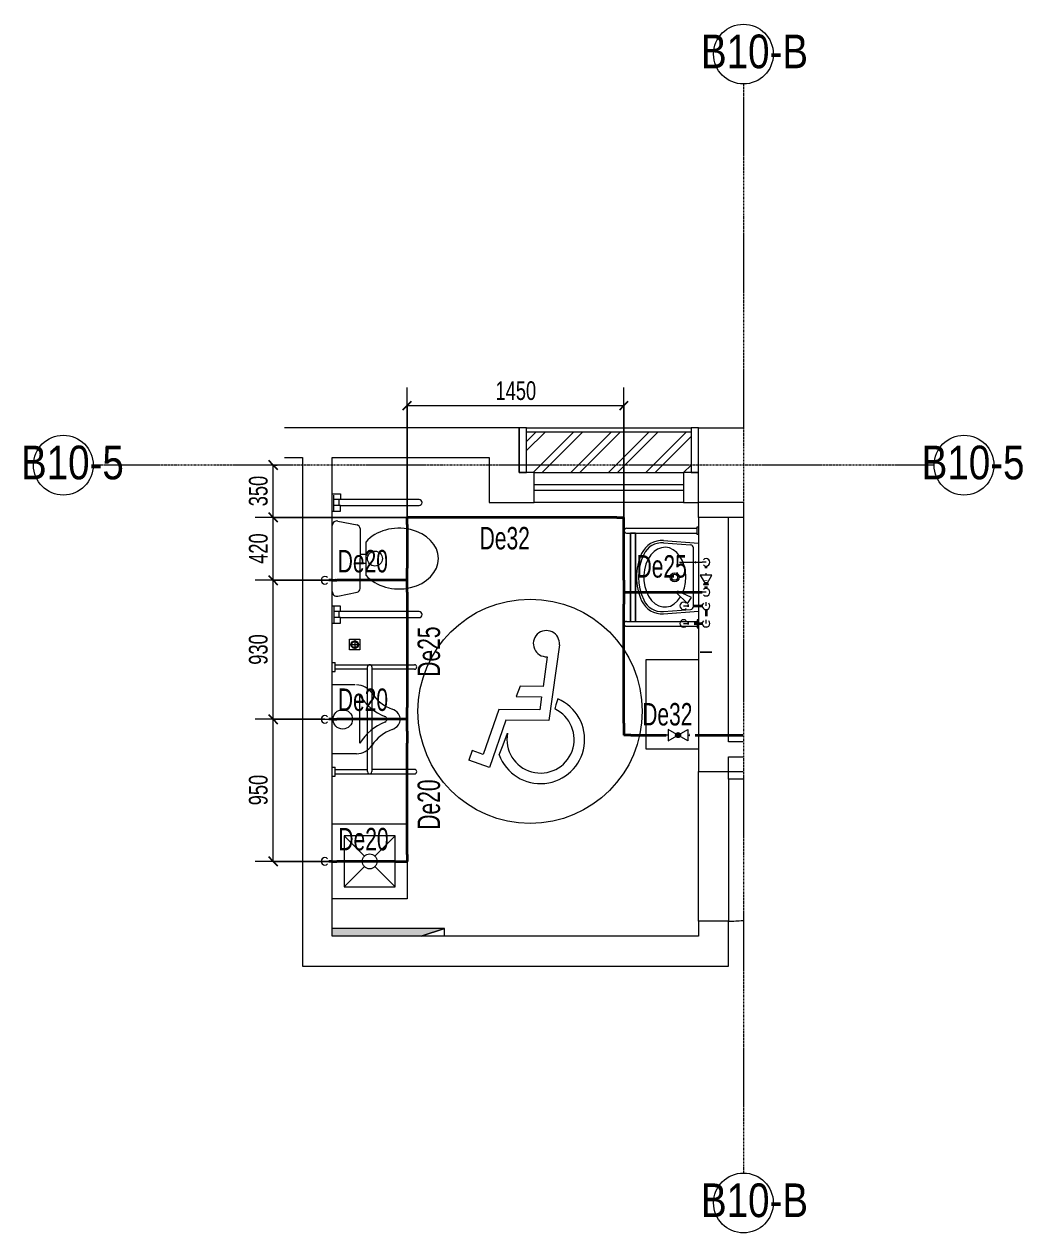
# Model space of a CAD drawing. Header units: millimetres. Extents: x 160489 to 365751, y -78341 to 15608.
# Drawn here: x 160489 to 167169, y -5135 to 2949 of the extents above; entities that cross this region are included whole.
import ezdxf

# ---------------------------------------------------------------- set-up
doc = ezdxf.new("R2010")
doc.units = ezdxf.units.MM
doc.linetypes.add('轴网线', pattern=[22.24, 12.7, -3.18, 3.18, -3.18])
for name, color, linetype, lineweight in [('A-____-____-DIMS', 7, 'Continuous', 5), ('A-____-____-DIMS-50', 7, 'Continuous', 5), ('A-DETL-GENF-OTLN', 7, 'Continuous', 5), ('A-GENM-____-OTLN', 7, 'Continuous', 5), ('A-GLAZ-CWMG-MCUT', 7, 'Continuous', 13), ('A-GLAZ-CWMG-OTLN', 7, 'Continuous', 5), ('A-WALL-____-MCUT', 7, 'Continuous', 13), ('A-WALL-____-OTLN', 7, 'Continuous', 13), ('P-PIPE-____-IDEN', 7, 'Continuous', 5), ('P-PIPE-____-OTLN', 7, 'Continuous', 35), ('P-SANR-FIXT-OTLN', 7, 'Continuous', 5), ('Q-SPCQ-____-OTLN', 7, 'Continuous', 5), ('S-COLS-____-OTLN', 7, 'Continuous', 5), ('S-GRID-____-IDEN', 7, 'Continuous', 5), ('S-GRID-____-OTLN', 7, 'Continuous', 5)]:
    doc.layers.add(name, color=color, linetype=linetype, lineweight=lineweight)
doc.layers.add('A-DOOR-____-MCUT', color=7, linetype='Continuous', lineweight=13, true_color=0x00007f)
doc.layers.add('A-GLAZ-____-OTLN', color=7, linetype='Continuous', lineweight=13, true_color=0x00007f)
doc.styles.add('Arial', font='arial.ttf', dxfattribs={"width": 0.7, "height": 125})
doc.styles.add('TJ_FangSong', font='', dxfattribs={"width": 0.7, "height": 150})
doc.styles.add('TJ_FangSong_Narrow', font='', dxfattribs={"height": 225})
doc.styles.get('TJ_FangSong').set_extended_font_data('TJ_FangSong')
doc.styles.get('TJ_FangSong_Narrow').set_extended_font_data('TJ_FangSong_Narrow')
doc.dimstyles.new('对角线-1_2_250_近', dxfattribs={"dimscale": 304.8, "dimtxt": 127.532425, "dimasz": 0.19685, "dimexe": 0.393701, "dimexo": 0.164042, "dimgap": 0, "dimtad": 1, "dimdec": 0, "dimzin": 0, "dimdsep": 46, "dimtxsty": 'Arial', "dimblk1": 'OBLIQUE', "dimblk2": 'OBLIQUE', "dimsah": 1, "dimcen": 0.09, "dimazin": 0, "dimtfac": 1, "dimtdec": 4, "dimtix": 1, "dimtmove": 0, "dimatfit": 3, "dimfxl": 1, "dimtvp": 1, "dimtolj": 1, "dimtzin": 0, "dimarcsym": 2})

# ---------------------------------------------------------------- blocks, each defined once
blk = doc.blocks.new('TJ单扇平开门 - M1023-2001523-卫生间WC1 给水平面图')
at = {"layer": 'A-DOOR-____-MCUT', "color": 175, "lineweight": 5, "true_color": 0x5151a7}
for p, q in [((450, -100), (500, -100)), ((450, -196.5), (450, -100)), ((500, -100), (500, -196.5))]:
    blk.add_line(p, q, dxfattribs=at)
at = {"layer": 'A-DOOR-____-MCUT', "color": 173, "lineweight": 5, "true_color": 0x5151be}
blk.add_arc((500, -100), 1000, 180, 185.54048, dxfattribs=at)
blk = doc.blocks.new('挂墙式小便器安全抓杆 - 标准-1341416-卫生间WC1 给水平面图')
at = {"layer": 'Q-SPCQ-____-OTLN', "color": 251, "true_color": 0x515151}
for p, q in [((-380, 0), (-380, -20)), ((-320, 0), (-320, -20)), ((320, 0), (320, -20)), ((380, 0), (380, -20)), ((-380, -20), (-320, -20)), ((-365, -20), (-365, -550)), ((-335, -20), (-335, -235)), ((320, -20), (380, -20)), ((335, -235), (335, -20)), ((365, -20), (365, -550)), ((-350, -235), (350, -235)), ((350, -265), (-350, -265)), ((-335, -550), (-335, -265)), ((335, -550), (335, -265))]:
    blk.add_line(p, q, dxfattribs=at)
for centre, start, end in [((-350, -250), 90, 270), ((350, -250), 270, 90), ((-350, -550), 180, 0), ((350, -550), 180, 0)]:
    blk.add_arc(centre, 15, start, end, dxfattribs=at)
blk = doc.blocks.new('无障碍座便器配抓杆 1 - 标准-1342777-卫生间WC1 给水平面图')
at = {"layer": 'Q-SPCQ-____-OTLN', "color": 251, "true_color": 0x515151}
for p, q in [((-432.5, 0), (-432.5, -54)), ((317.5, 0), (317.5, -54)), ((432.5, 0), (432.5, -54)), ((-317.5, -10), (-432.5, -10)), ((-432.5, -54), (-395, -54)), ((-395, -54), (-395, -10)), ((-355, -44), (-395, -44)), ((-395, -54), (-395, -580)), ((-355, -54), (-355, -10)), ((-355, -580), (-355, -54)), ((-355, -54), (-317.5, -54)), ((-317.5, -54), (-317.5, 0)), ((317.5, -10), (425, -10)), ((317.5, -54), (355, -54)), ((355, -54), (355, -10)), ((395, -44), (355, -44)), ((355, -54), (355, -580)), ((395, -54), (395, -10)), ((395, -580), (395, -54)), ((432.5, -54), (395, -54))]:
    blk.add_line(p, q, dxfattribs=at)
for centre in [(-375, -580), (375, -580)]:
    blk.add_arc(centre, 20, 180, 360, dxfattribs=at)
blk = doc.blocks.new('地漏 2D - 地漏 2D-1345155-卫生间WC1 给水平面图')
at = {"layer": 'Q-SPCQ-____-OTLN', "color": 251, "true_color": 0x515151}
for p, q in [((-35, -35), (-35, 35)), ((-35, 35), (35, 35)), ((-35, 0), (35, 0)), ((0, 35), (0, -35)), ((35, 35), (35, -35)), ((35, -35), (-35, -35))]:
    blk.add_line(p, q, dxfattribs=at)
for radius in [25, 20]:
    blk.add_circle((0, 0), radius, dxfattribs=at)
blk = doc.blocks.new('无障碍放物台 2D-3D - 无障碍放物台 2D-3D-1356333-卫生间WC1 给水平面图')
at = {"layer": 'P-SANR-FIXT-OTLN', "color": 251, "true_color": 0x515151}
for p, q in [((0, -350), (0, 0)), ((0, 0), (600, 0)), ((600, 0), (600, -350))]:
    blk.add_line(p, q, dxfattribs=at)
blk = doc.blocks.new('TJ无障碍-标志 - 1500-874011-卫生间WC1 给水平面图')
at = {"layer": 'A-GENM-____-OTLN', "color": 211, "true_color": 0xff51ff}
for p, q in [((119.5, 347.7), (47.3, -158.8)), ((37.3, 268.7), (9.8, 70.2)), ((-144.1, 72.1), (-170.7, 2.1)), ((-170.7, 2.1), (0, 0)), ((9.8, 70.2), (-144.1, 72.1)), ((0, 0), (-12.8, -87.7)), ((96.2, -53.8), (87.4, -80.6)), ((109.3, -13.4), (96.2, -53.8)), ((-285.3, -84.4), (-389.9, -385.8)), ((-239.3, -155.3), (-349.5, -472.7)), ((-12.8, -87.7), (-285.3, -84.4)), ((47.3, -158.8), (-239.3, -155.3)), ((-284.1, -387.5), (-258.2, -320.3)), ((-258.2, -320.3), (-228.4, -243)), ((-463.8, -358.9), (-487, -422.8)), ((-389.9, -385.8), (-463.8, -358.9)), ((-349.5, -472.7), (-487, -422.8))]:
    blk.add_line(p, q, dxfattribs=at)
blk.add_circle((-76.9, -96), 750, dxfattribs=at)
for centre, radius, start, end in [((32, 356.2), 87.6, 354.22611, 273.45716), ((-7.3, -284.7), 295.3, 200.38031, 66.73279), ((-7.3, -284.7), 225, 169.32254, 65.09989)]:
    blk.add_arc(centre, radius, start, end, dxfattribs=at)
blk = doc.blocks.new('左右推拉窗 - C1015-1399711-卫生间WC1 给水平面图')
at = {"layer": 'A-GLAZ-____-OTLN', "color": 251, "lineweight": 5, "true_color": 0x515151}
for p, q in [((-490.5, -166.9), (-490.5, 33.1)), ((-490.5, 33.1), (509.5, 33.1)), ((509.5, 33.1), (509.5, -166.9)), ((-490.5, -46.9), (509.5, -46.9)), ((509.5, -86.9), (-490.5, -86.9)), ((509.5, -166.9), (-490.5, -166.9))]:
    blk.add_line(p, q, dxfattribs=at)
blk = doc.blocks.new('矩形竖梃 - 50_300mm 长方形-1954927-卫生间WC1 给水平面图')
at = {"layer": 'A-GLAZ-CWMG-OTLN', "true_color": 0x8b8b8b}
h = blk.add_hatch(dxfattribs=at)
h.set_pattern_fill('FP_1', color=252, style=0, pattern_type=2)
h.set_pattern_definition([(45, (0, 0), (-125.72359, 125.72359), []), (45, (0, 190.5), (-125.72359, 125.72359), [])])
h.paths.add_polyline_path([(164950, -50), (164950, 220), (163850, 220), (163850, -50), (164900, -50)], flags=0)
blk = doc.blocks.new('矩形竖梃 - 50_300mm 长方形-V1-卫生间WC1 给水平面图')
at = {"layer": 'A-GLAZ-CWMG-MCUT', "color": 251, "lineweight": 5, "true_color": 0x515151}
for p, q in [((-50, 300), (0, 300)), ((-50, 0), (-50, 300)), ((0, 0), (-50, 0))]:
    blk.add_line(p, q, dxfattribs=at)
blk = doc.blocks.new('矩形竖梃 - 50_300mm 长方形-V2-卫生间WC1 给水平面图')
at = {"layer": 'A-GLAZ-CWMG-MCUT', "color": 251, "lineweight": 5, "true_color": 0x515151}
for p, q in [((0, 300), (-50, 300)), ((-50, 300), (-50, 0)), ((0, 0), (0, 300)), ((-50, 0), (0, 0))]:
    blk.add_line(p, q, dxfattribs=at)
blk = doc.blocks.new('矩形竖梃 - 30mm 正方形-1943085-卫生间WC1 给水平面图')
at = {"layer": 'A-GLAZ-CWMG-OTLN', "color": 251, "true_color": 0x515151}
for p, q in [((163850, 250), (164950, 250)), ((164950, 220), (163850, 220))]:
    blk.add_line(p, q, dxfattribs=at)
blk = doc.blocks.new('TJ坐便器-冲洗水箱 - 标准-853893-卫生间WC1 给水平面图')
at = {"layer": 'A-DETL-GENF-OTLN', "color": 251, "true_color": 0x515151}
for p, q in [((-251.1, -56.8), (-225, -185.9)), ((251.1, -56.8), (225, -185.9)), ((-200.5, -206), (0, -206)), ((-30, -206), (-30, -246)), ((200.5, -206), (0, -206)), ((30, -206), (30, -246)), ((-112.2, -246), (112.2, -246))]:
    blk.add_line(p, q, dxfattribs=at)
blk.add_circle((0, -305), 50, dxfattribs=at)
for centre, radius, start, end in [((-221, -50.7), 30.7, 90, 191.41939), ((221, -50.7), 30.7, 348.58061, 90), ((-200.5, -181), 25, 191.41939, 270), ((200.5, -181), 25, 270, 348.58061)]:
    blk.add_arc(centre, radius, start, end, dxfattribs=at)
blk.add_ellipse((0, -466), major_axis=(0, 264), ratio=0.768939, start_param=0.585686, end_param=5.6975, dxfattribs=at)
blk = doc.blocks.new('无障碍洗脸盆 2D-3D - 无障碍洗脸盆 2D-3D-1354826-卫生间WC1 给水平面图')
at = {"layer": 'A-DETL-GENF-OTLN', "color": 251, "true_color": 0x515151}
for p, q in [((-328, 481.5), (-328, 10)), ((-295, 481.5), (-295, 10)), ((-295, 455), (295, 455)), ((295, 455), (-295, 455)), ((-295, 455), (-295, 422)), ((295, 422), (-295, 422)), ((-295, 422), (295, 422)), ((295, 481.5), (295, 10)), ((295, 422), (295, 455)), ((328, 481.5), (328, 10)), ((-244, 234), (-226.8, 0)), ((-229.1, 235.1), (-215.7, 53.5)), ((230, 235.1), (216.7, 53.5)), ((245, 234), (227.8, 0)), ((-176.1, 75.2), (-104.3, 147)), ((-135.1, 46.5), (-92.2, 138.5)), ((-104.3, 147), (-92.2, 138.5)), ((-338, 10), (-338, 0)), ((-285, 10), (-338, 10)), ((-285, 0), (-285, 10)), ((-195.8, 35), (196.7, 35)), ((-176.1, 75.2), (-135.1, 46.5)), ((285, 10), (338, 10)), ((285, 0), (285, 10)), ((338, 10), (338, 0))]:
    blk.add_line(p, q, dxfattribs=at)
for radius in [30, 20]:
    blk.add_circle((0, 160), radius, dxfattribs=at)
for centre, radius, start, end in [((-311.5, 481.5), 16.5, 0, 180), ((311.5, 481.5), 16.5, 0, 180), ((0.5, 43), 373.2, 64.83077, 115.16923), ((-94.4, 245), 150, 115.16923, 184.20947), ((-94.4, 245), 135, 115.16923, 184.20947), ((0.5, 43), 358.2, 64.83077, 115.16923), ((95.4, 245), 135, 355.79053, 64.83077), ((95.4, 245), 150, 355.79053, 64.83077), ((-195.8, 55), 20, 184.20947, 270), ((196.7, 55), 20, 270, 355.79053)]:
    blk.add_arc(centre, radius, start, end, dxfattribs=at)
blk.add_ellipse((0.5, 225.6), major_axis=(200, 0), ratio=0.703058, start_param=4.145617, end_param=10.275831, dxfattribs=at)
blk = doc.blocks.new('TJ小便器-壁挂式 - 标准-869850-卫生间WC1 给水平面图')
at = {"layer": 'A-DETL-GENF-OTLN', "color": 251, "true_color": 0x515151}
for p, q in [((162703.2, -1470), (162550, -1470)), ((162550, -1930), (162550, -1470)), ((162735, -1860), (162735, -1540)), ((162711.2, -1930), (162550, -1930))]:
    blk.add_line(p, q, dxfattribs=at)
blk.add_circle((162620, -1700), 65, dxfattribs=at)
for centre, radius, start, end in [((162711.2, -1595), 125, 33.3897, 90), ((163039.6, -1378.5), 268.3, 213.3897, 250.50602), ((163025.5, -1366.2), 338.5, 210.89349, 248.60828), ((162894.7, -1700), 20, 291.39172, 68.60828), ((162920, -1716.3), 90, 36.06567, 70.50602), ((162942.4, -1700), 62.3, 323.93433, 36.06567), ((163025.5, -2033.8), 338.5, 111.39172, 149.10651), ((163039.6, -2021.5), 268.3, 109.49398, 146.6103), ((162920, -1683.7), 90, 289.49398, 323.93433), ((162711.2, -1805), 125, 270, 326.6103)]:
    blk.add_arc(centre, radius, start, end, dxfattribs=at)
blk = doc.blocks.new('拖布池2 2D - 拖布池2 2D-1619404-卫生间WC1 给水平面图')
at = {"layer": 'P-SANR-FIXT-OTLN', "color": 251, "true_color": 0x515151}
for p, q in [((-250, 250), (250, 250)), ((250, 250), (250, -250)), ((-170, 170), (-35.4, 35.4)), ((-170, 170), (-170, -170)), ((170, 170), (-170, 170)), ((170, 170), (35.4, 35.4)), ((170, -170), (170, 170)), ((-35.4, -35.4), (-170, -170)), ((35.4, -35.4), (170, -170)), ((-170, -170), (170, -170)), ((250, -250), (-250, -250))]:
    blk.add_line(p, q, dxfattribs=at)
blk.add_circle((0, 0), 50, dxfattribs=at)
blk = doc.blocks.new('消火栓明装 - 消火栓明装-1641868-卫生间WC1 给水平面图')
at = {"layer": 'A-DETL-GENF-OTLN', "true_color": 0x888888}
blk.add_hatch(color=252, dxfattribs=at).paths.add_polyline_path([(218.75, -50), (375, 0), (-375, 0), (-375, -50)], flags=0)
at = {"layer": 'A-DETL-GENF-OTLN', "color": 251, "true_color": 0x515151}
for p, q in [((375, 0), (-375, 0)), ((375, 0), (218.75, -50)), ((218.75, -50), (375, 0)), ((375, -50), (375, 0))]:
    blk.add_line(p, q, dxfattribs=at)
blk = doc.blocks.new('轴网 - R4_0-512320-卫生间WC1 给水平面图')
at = {"layer": 'S-GRID-____-IDEN', "color": 251, "true_color": 0x515151}
blk.add_circle((0, 0), 4, dxfattribs=at)
blk = doc.blocks.new('YXQH_AR_B9-20_rvt-1-卫生间WC1 给水平面图')
at = {"layer": 'A-WALL-____-MCUT', "color": 251, "lineweight": 5, "true_color": 0x515151}
for p, q in [((163800, 250), (162229.9, 250)), ((163800, 50), (163800, 250)), ((162229.9, 50), (162350, 50)), ((162350, 50), (162350, -3350)), ((162550, -3150), (162550, 50)), ((162550, 50), (163600, 50)), ((163600, 50), (163600, -250)), ((163800, -50), (163800, 50)), ((163900, -50), (163800, -50)), ((165000, -50), (164900, -50)), ((163600, -250), (163800, -250)), ((163800, -250), (163900, -250)), ((164900, -250), (165000, -250)), ((165000, -350), (165000, -2050)), ((165200, -1850), (165200, -350)), ((165296.5, -1850), (165200, -1850)), ((165200, -2050), (165200, -1950)), ((165200, -1950), (165296.5, -1950)), ((165000, -2050), (165200, -2050)), ((165200, -3050), (165000, -3050)), ((165000, -3050), (165000, -3150)), ((165200, -3150), (165200, -3050)), ((165000, -3150), (162550, -3150)), ((165200, -3350), (165200, -3150)), ((162350, -3350), (162550, -3350)), ((162550, -3350), (165200, -3350))]:
    blk.add_line(p, q, dxfattribs=at)
at = {"layer": 'A-WALL-____-OTLN', "color": 251, "lineweight": 5, "true_color": 0x515151}
for p, q in [((165000, -3050), (165000, -2050)), ((165200, -2100), (165200, -3050))]:
    blk.add_line(p, q, dxfattribs=at)
at = {"layer": 'S-GRID-____-OTLN', "color": 173, "linetype": '轴网线', "true_color": 0x5151ff}
for p, q in [((165300, 2549.3), (165300, -4734.6)), ((166575.3, 0), (160951, 0))]:
    blk.add_line(p, q, dxfattribs=at)
at = {"color": 173, "lineweight": 5, "true_color": 0x5151ff, "xscale": 49.99999999999998, "yscale": 49.99999999999998, "zscale": 49.99999999999998}
for p, rotation in [((165300, 2749.3), 180), ((160751, 0), 89.99999999999984), ((166775.3, 0), 89.99999999999984), ((165300, -4934.6), 180)]:
    blk.add_blockref('轴网 - R4_0-512320-卫生间WC1 给水平面图', p, dxfattribs=dict(at, rotation=rotation))
at = {"color": 251, "lineweight": 5, "true_color": 0x515151}
for name, p, rotation in [('矩形竖梃 - 50_300mm 长方形-V2-卫生间WC1 给水平面图', (163800, 250), 180), ('无障碍座便器配抓杆 1 - 标准-1342777-卫生间WC1 给水平面图', (162550, -625), 89.99999999999542), ('TJ坐便器-冲洗水箱 - 标准-853893-卫生间WC1 给水平面图', (162530, -625), 89.99999999999761), ('无障碍洗脸盆 2D-3D - 无障碍洗脸盆 2D-3D-1354826-卫生间WC1 给水平面图', (165000, -750), 89.99999999999972), ('挂墙式小便器安全抓杆 - 标准-1341416-卫生间WC1 给水平面图', (162550, -1700), 90.0000000000001), ('无障碍放物台 2D-3D - 无障碍放物台 2D-3D-1356333-卫生间WC1 给水平面图', (164650, -1900), 90.0000000000011), ('TJ单扇平开门 - M1023-2001523-卫生间WC1 给水平面图', (165100, -2550), 90)]:
    blk.add_blockref(name, p, dxfattribs=dict(at, rotation=rotation))
for name, p in [('矩形竖梃 - 30mm 正方形-1943085-卫生间WC1 给水平面图', (0, 0)), ('矩形竖梃 - 50_300mm 长方形-1954927-卫生间WC1 给水平面图', (0, 0)), ('左右推拉窗 - C1015-1399711-卫生间WC1 给水平面图', (164390.5, -83.1)), ('TJ无障碍-标志 - 1500-874011-卫生间WC1 给水平面图', (163950, -1550)), ('地漏 2D - 地漏 2D-1345155-卫生间WC1 给水平面图', (162700, -1200)), ('TJ小便器-壁挂式 - 标准-869850-卫生间WC1 给水平面图', (0, 0)), ('拖布池2 2D - 拖布池2 2D-1619404-卫生间WC1 给水平面图', (162800, -2650)), ('消火栓明装 - 消火栓明装-1641868-卫生间WC1 给水平面图', (162925, -3100))]:
    blk.add_blockref(name, p, dxfattribs=at)
at = {"color": 251, "lineweight": 5, "true_color": 0x515151, "extrusion": (0, 0, -1), "rotation": 180}
blk.add_blockref('矩形竖梃 - 50_300mm 长方形-V1-卫生间WC1 给水平面图', (-165000, 250), dxfattribs=at)
at = {"layer": 'S-GRID-____-IDEN', "color": 251, "true_color": 0x515151, "char_height": 225, "attachment_point": 1, "style": 'TJ_FangSong_Narrow'}
for s, insert, width in [('B10-B', (165015.9, 2879.6), 685.443), ('B10-5', (160467.8, 130.3), 681.434), ('B10-5', (166492.1, 130.3), 681.434), ('B10-B', (165015.9, -4804.3), 685.443)]:
    blk.add_mtext(s, dxfattribs=dict(at, insert=insert, width=width))
blk = doc.blocks.new('YXQH_ST_B9-20_rvt-1-卫生间WC1 给水平面图')
at = {"layer": 'S-COLS-____-OTLN', "color": 251, "lineweight": 18, "true_color": 0x515151}
for p, q in [((165000, -250), (165000, 250)), ((165000, 250), (165296.5, 250)), ((165000, -350), (165000, -250)), ((165296.5, -250), (165000, -250)), ((165296.5, -350), (165000, -350))]:
    blk.add_line(p, q, dxfattribs=at)
blk = doc.blocks.new('DIMBLOCK1-卫生间WC1 给水平面图')
at = {"layer": 'A-____-____-DIMS-50', "lineweight": 25, "transparency": 16777216}
for p, q in [((162154.4, -1700), (162124.4, -1670)), ((162154.4, -1700), (162184.4, -1730)), ((162154.4, -2650), (162124.4, -2620)), ((162154.4, -2650), (162184.4, -2680))]:
    blk.add_line(p, q, dxfattribs=at)
at = {"layer": 'A-____-____-DIMS-50', "transparency": 16777216}
for p, q in [((162500, -1700), (162034.4, -1700)), ((162154.4, -2650), (162154.4, -1700)), ((162154.4, -1700), (162500, -1700)), ((162531, -2650), (162034.4, -2650)), ((162154.4, -2650), (162531, -2650))]:
    blk.add_line(p, q, dxfattribs=at)
at = {"layer": 'A-____-____-DIMS-50', "color": 0, "transparency": 16777216, "insert": (161992.1, -2275.1), "char_height": 125, "width": 240.153, "attachment_point": 1, "rotation": 90, "line_spacing_factor": 0.941778, "style": 'Arial'}
blk.add_mtext('950', dxfattribs=at)
blk = doc.blocks.new('_Oblique')
at = {"color": 0, "linetype": 'ByBlock', "lineweight": -2}
blk.add_line((-0.5, -0.5), (0.5, 0.5), dxfattribs=at)
blk = doc.blocks.new('DIMBLOCK2-卫生间WC1 给水平面图')
at = {"layer": 'A-____-____-DIMS-50', "transparency": 16777216}
for p, q in [((162531, -770), (162034.4, -770)), ((162154.4, -1700), (162154.4, -770)), ((162154.4, -770), (162531, -770)), ((162500, -1700), (162034.4, -1700)), ((162154.4, -1700), (162500, -1700))]:
    blk.add_line(p, q, dxfattribs=at)
at = {"layer": 'A-____-____-DIMS-50', "lineweight": 25, "transparency": 16777216}
for p, q in [((162154.4, -770), (162124.4, -740)), ((162154.4, -770), (162184.4, -800)), ((162154.4, -1700), (162124.4, -1670)), ((162154.4, -1700), (162184.4, -1730))]:
    blk.add_line(p, q, dxfattribs=at)
at = {"layer": 'A-____-____-DIMS-50', "color": 0, "transparency": 16777216, "insert": (161992.1, -1335.1), "char_height": 125, "width": 240.153, "attachment_point": 1, "rotation": 90, "line_spacing_factor": 0.941778, "style": 'Arial'}
blk.add_mtext('930', dxfattribs=at)
blk = doc.blocks.new('DIMBLOCK3-卫生间WC1 给水平面图')
at = {"layer": 'A-____-____-DIMS-50', "lineweight": 25, "transparency": 16777216}
for p, q in [((162154.4, -350), (162124.4, -320)), ((162154.4, -350), (162184.4, -380)), ((162154.4, -770), (162124.4, -740)), ((162154.4, -770), (162184.4, -800))]:
    blk.add_line(p, q, dxfattribs=at)
at = {"layer": 'A-____-____-DIMS-50', "transparency": 16777216}
for p, q in [((163080, -350), (162034.4, -350)), ((162154.4, -770), (162154.4, -350)), ((162154.4, -350), (163080, -350)), ((162531, -770), (162034.4, -770)), ((162154.4, -770), (162531, -770))]:
    blk.add_line(p, q, dxfattribs=at)
at = {"layer": 'A-____-____-DIMS-50', "color": 0, "transparency": 16777216, "insert": (161992.1, -660.1), "char_height": 125, "width": 240.153, "attachment_point": 1, "rotation": 90, "line_spacing_factor": 0.941778, "style": 'Arial'}
blk.add_mtext('420', dxfattribs=at)
blk = doc.blocks.new('DIMBLOCK4-卫生间WC1 给水平面图')
at = {"layer": 'A-____-____-DIMS-50', "lineweight": 25, "transparency": 16777216}
for p, q in [((162154.4, 0), (162124.4, 30)), ((162154.4, 0), (162184.4, -30)), ((162154.4, -350), (162124.4, -320)), ((162154.4, -350), (162184.4, -380))]:
    blk.add_line(p, q, dxfattribs=at)
at = {"layer": 'A-____-____-DIMS-50', "transparency": 16777216}
for p, q in [((162171, 0), (162034.4, 0)), ((162154.4, -350), (162154.4, 0)), ((162154.4, 0), (162180.9, 0)), ((163080, -350), (162034.4, -350)), ((162154.4, -350), (163080, -350))]:
    blk.add_line(p, q, dxfattribs=at)
at = {"layer": 'A-____-____-DIMS-50', "color": 0, "transparency": 16777216, "insert": (161992.1, -275.1), "char_height": 125, "width": 240.153, "attachment_point": 1, "rotation": 90, "line_spacing_factor": 0.941778, "style": 'Arial'}
blk.add_mtext('350', dxfattribs=at)
blk = doc.blocks.new('DIMBLOCK5-卫生间WC1 给水平面图')
at = {"layer": 'A-____-____-DIMS-50', "transparency": 16777216}
for p, q in [((163050, -380), (163050, 518.6)), ((164500, -380), (164500, 518.6)), ((163050, 398.6), (164500, 398.6)), ((163050, 398.6), (163050, -380)), ((164500, 398.6), (164500, -380))]:
    blk.add_line(p, q, dxfattribs=at)
at = {"layer": 'A-____-____-DIMS-50', "lineweight": 25, "transparency": 16777216}
for p, q in [((163050, 398.6), (163080, 428.6)), ((164500, 398.6), (164530, 428.6)), ((163050, 398.6), (163020, 368.6)), ((164500, 398.6), (164470, 368.6))]:
    blk.add_line(p, q, dxfattribs=at)
at = {"layer": 'A-____-____-DIMS-50', "color": 0, "transparency": 16777216, "insert": (163641.6, 560.9), "char_height": 125, "width": 320.204, "attachment_point": 1, "line_spacing_factor": 0.941778, "style": 'Arial'}
blk.add_mtext('1450', dxfattribs=at)

msp = doc.modelspace()

# ---------------------------------------------------------------- linework, layer by layer
at = {"layer": 'P-PIPE-____-OTLN', "color": 136, "true_color": 0x008080}
for p, q in [((163097.6, -350), (163050, -350)), ((163050, -397.6), (163050, -350)), ((163050, -397.6), (163050, -430)), ((163130, -350), (163097.6, -350)), ((164420, -350), (163130, -350)), ((164452.4, -350), (164420, -350)), ((164452.4, -350), (164500, -350)), ((164500, -397.6), (164500, -350)), ((164500, -430), (164500, -397.6)), ((163050, -430), (163050, -690)), ((164500, -770), (164500, -430)), ((163050, -850), (163050, -690)), ((162546.3, -770), (162526, -770)), ((162546.3, -770), (162581, -770)), ((162571, -770), (162568.5, -770)), ((162890, -770), (162581, -770)), ((162970, -770), (162890, -770)), ((163050, -770), (162970, -770)), ((164500, -770), (164500, -930)), ((163050, -850), (163050, -930)), ((164500, -850), (164580, -850)), ((164580, -850), (164660, -850)), ((164660, -850), (164970, -850)), ((164970, -850), (165004.4, -850)), ((164980, -850), (164982.5, -850)), ((165004.4, -850), (165025, -850)), ((163050, -930), (163050, -1620)), ((164500, -1725.7), (164500, -930)), ((165050, -966.4), (165050, -1010)), ((164935, -1058.6), (164925.2, -1058.6)), ((164970, -1058.6), (165004.7, -1058.6)), ((165004.7, -1058.6), (165025, -1058.6)), ((165022, -1058.6), (165019.5, -1058.6)), ((163050, -1780), (163050, -1620)), ((162546.3, -1700), (162526, -1700)), ((162546.3, -1700), (162526, -1700)), ((162546.3, -1700), (162581, -1700)), ((162546.3, -1700), (162581, -1700)), ((162550, -1700), (162547.5, -1700)), ((162890, -1700), (162581, -1700)), ((162970, -1700), (162890, -1700)), ((163050, -1700), (162970, -1700)), ((164500, -1725.7), (164500, -1758.1)), ((164500, -1758.1), (164500, -1805.7)), ((163050, -1780), (163050, -1860)), ((164547.6, -1805.7), (164500, -1805.7)), ((164547.6, -1805.7), (164580, -1805.7)), ((164580, -1805.7), (164782.4, -1805.7)), ((164942.4, -1805.7), (164939.9, -1805.7)), ((164977.4, -1805.7), (165043.9, -1805.7)), ((165043.9, -1805.7), (165187.4, -1805.7)), ((165187.4, -1805.7), (165296.5, -1805.7)), ((163050, -2570), (163050, -1860)), ((163050, -2604.7), (163050, -2570)), ((162546.3, -2650), (162526, -2650)), ((162546.3, -2650), (162526, -2650)), ((162534, -2650), (162531.5, -2650)), ((162546.3, -2650), (162581, -2650)), ((162546.3, -2650), (162581, -2650)), ((162970, -2650), (162581, -2650)), ((162970, -2650), (163004.7, -2650)), ((163004.7, -2650), (163050, -2650)), ((163050, -2604.7), (163050, -2650))]:
    msp.add_line(p, q, dxfattribs=at)
at = {"layer": 'P-PIPE-____-OTLN', "color": 230, "lineweight": 5, "true_color": 0xff0080}
for p, q in [((164873, -650), (164911.5, -650)), ((164911.5, -650), (164953, -650)), ((164953, -650), (164994.5, -650)), ((164994.5, -650), (165025, -650)), ((165050, -650), (165025, -650)), ((165050, -736.6), (165050, -723.2)), ((165088.4, -736.6), (165011.6, -736.6)), ((165011.6, -736.6), (165043.2, -791.4)), ((165066.6, -801.4), (165033.4, -801.4)), ((165066.5, -800.8), (165033.5, -800.8)), ((165066.5, -801.1), (165033.5, -801.1)), ((165066.4, -800.1), (165033.6, -800.1)), ((165066.4, -800.4), (165033.6, -800.4)), ((165066.3, -799.8), (165033.7, -799.8)), ((165066.2, -799.5), (165033.8, -799.5)), ((165066.2, -799.1), (165033.9, -799.1)), ((165066, -798.5), (165034, -798.5)), ((165066.1, -798.8), (165034, -798.8)), ((165065.9, -798.1), (165034.1, -798.1)), ((165065.8, -797.8), (165034.3, -797.8)), ((165065.6, -797.5), (165034.4, -797.5)), ((165065.5, -797.1), (165034.5, -797.1)), ((165065.4, -796.8), (165034.6, -796.8)), ((165065.2, -796.5), (165034.8, -796.5)), ((165065.1, -796.2), (165034.9, -796.2)), ((165064.9, -795.8), (165035.1, -795.8)), ((165064.8, -795.5), (165035.3, -795.5)), ((165064.6, -795.2), (165035.4, -795.2)), ((165064.4, -794.8), (165035.6, -794.8)), ((165064.2, -794.5), (165035.8, -794.5)), ((165064, -794.2), (165036, -794.2)), ((165063.8, -793.8), (165036.3, -793.8)), ((165063.5, -793.5), (165036.5, -793.5)), ((165063.3, -793.2), (165036.7, -793.2)), ((165063, -792.9), (165037, -792.9)), ((165062.8, -792.5), (165037.3, -792.5)), ((165062.5, -792.2), (165037.5, -792.2)), ((165062.2, -791.9), (165037.8, -791.9)), ((165061.9, -791.5), (165038.2, -791.5)), ((165061.5, -791.2), (165038.5, -791.2)), ((165061.2, -790.9), (165038.8, -790.9)), ((165060.8, -790.5), (165039.2, -790.5)), ((165060.4, -790.2), (165039.6, -790.2)), ((165060, -789.9), (165040.1, -789.9)), ((165059.5, -789.6), (165040.5, -789.6)), ((165059, -789.2), (165041, -789.2)), ((165058.5, -788.9), (165041.5, -788.9)), ((165057.9, -788.6), (165042.1, -788.6)), ((165057.2, -788.2), (165042.8, -788.2)), ((165056.5, -787.9), (165043.5, -787.9)), ((165055.7, -787.6), (165044.3, -787.6)), ((165054.7, -787.2), (165045.4, -787.2)), ((165053.3, -786.9), (165046.7, -786.9)), ((165056.9, -791.4), (165088.4, -736.6)), ((165060.4, -816.3), (165039.6, -816.3)), ((165060, -816.6), (165040.1, -816.6)), ((165059.5, -816.9), (165040.5, -816.9)), ((165059, -817.3), (165041, -817.3)), ((165058.5, -817.6), (165041.5, -817.6)), ((165057.9, -817.9), (165042.1, -817.9)), ((165057.2, -818.3), (165042.8, -818.3)), ((165056.5, -818.6), (165043.5, -818.6)), ((165055.7, -818.9), (165044.3, -818.9)), ((165054.7, -819.2), (165045.4, -819.2)), ((165053.3, -819.6), (165046.7, -819.6)), ((164900.2, -941.4), (164925.2, -941.4)), ((165050, -941.4), (165050, -916.4))]:
    msp.add_line(p, q, dxfattribs=at)
at = {"layer": 'P-PIPE-____-OTLN', "color": 230, "true_color": 0xff0080}
for p, q in [((164980, -650), (164982.5, -650)), ((165050, -688.2), (165050, -675)), ((165050, -773.2), (165050, -770.7)), ((164935, -941.4), (164925.2, -941.4)), ((164970, -941.4), (165004.7, -941.4)), ((165004.7, -941.4), (165025, -941.4)), ((165022, -941.4), (165019.5, -941.4))]:
    msp.add_line(p, q, dxfattribs=at)
at = {"layer": 'P-PIPE-____-OTLN', "color": 136, "lineweight": 5, "true_color": 0x008080}
for p, q in [((162501, -770), (162526, -770)), ((162556.5, -770), (162526, -770)), ((162598, -770), (162556.5, -770)), ((162639.5, -770), (162598, -770)), ((162678, -770), (162639.5, -770)), ((164873, -850), (164911.5, -850)), ((164911.5, -850), (164953, -850)), ((164953, -850), (164982.7, -850)), ((165050, -850), (165025, -850)), ((165050, -1058.6), (165050, -1033.6)), ((164900.2, -1058.6), (164925.2, -1058.6)), ((165059, -1084.4), (165041, -1084.4)), ((165059, -1084.4), (165041, -1084.4)), ((165075, -1058.6), (165075.8, -1058.6)), ((165075.8, -1058.6), (165075, -1058.6)), ((165011.6, -1250.6), (165088.4, -1250.6)), ((165088.4, -1250.6), (165011.6, -1250.6)), ((165011.6, -1250.6), (165088.4, -1250.6)), ((165088.4, -1250.6), (165011.6, -1250.6)), ((165033.3, -1250.6), (165066.7, -1250.6)), ((165033.3, -1250.6), (165066.7, -1250.6)), ((165033.4, -1250.6), (165066.6, -1250.6)), ((165033.4, -1250.6), (165066.6, -1250.6)), ((165033.4, -1250.6), (165066.6, -1250.6)), ((165033.4, -1250.6), (165066.7, -1250.6)), ((165033.4, -1250.6), (165066.7, -1250.6)), ((165033.4, -1250.6), (165066.7, -1250.6)), ((165033.4, -1250.6), (165066.7, -1250.6)), ((165033.4, -1250.6), (165066.6, -1250.6)), ((165033.4, -1250.6), (165066.6, -1250.6)), ((165033.4, -1250.6), (165066.6, -1250.6)), ((165033.5, -1250.6), (165066.5, -1250.6)), ((165033.5, -1250.6), (165066.5, -1250.6)), ((165033.5, -1250.6), (165066.5, -1250.6)), ((165033.5, -1250.6), (165066.5, -1250.6)), ((165033.6, -1250.6), (165066.4, -1250.6)), ((165033.6, -1250.6), (165066.4, -1250.6)), ((165033.6, -1250.6), (165066.4, -1250.6)), ((165033.6, -1250.6), (165066.4, -1250.6)), ((165033.7, -1250.6), (165066.3, -1250.6)), ((165033.7, -1250.6), (165066.3, -1250.6)), ((165033.8, -1250.6), (165066.2, -1250.6)), ((165033.8, -1250.6), (165066.2, -1250.6)), ((165033.9, -1250.6), (165066.2, -1250.6)), ((165033.9, -1250.6), (165066.2, -1250.6)), ((165034, -1250.6), (165066, -1250.6)), ((165034, -1250.6), (165066.1, -1250.6)), ((165034, -1250.6), (165066.1, -1250.6)), ((165034, -1250.6), (165066, -1250.6)), ((165034.1, -1250.6), (165065.9, -1250.6)), ((165034.1, -1250.6), (165065.9, -1250.6)), ((165034.3, -1250.6), (165065.8, -1250.6)), ((165034.3, -1250.6), (165065.8, -1250.6)), ((165034.4, -1250.6), (165065.6, -1250.6)), ((165034.4, -1250.6), (165065.6, -1250.6)), ((165034.5, -1250.6), (165065.5, -1250.6)), ((165034.5, -1250.6), (165065.5, -1250.6)), ((165034.6, -1250.6), (165065.4, -1250.6)), ((165034.6, -1250.6), (165065.4, -1250.6)), ((165034.8, -1250.6), (165065.2, -1250.6)), ((165034.8, -1250.6), (165065.2, -1250.6)), ((165034.9, -1250.6), (165065.1, -1250.6)), ((165034.9, -1250.6), (165065.1, -1250.6)), ((165035.1, -1250.6), (165064.9, -1250.6)), ((165035.1, -1250.6), (165064.9, -1250.6)), ((165035.3, -1250.6), (165064.8, -1250.6)), ((165035.3, -1250.6), (165064.8, -1250.6)), ((165035.4, -1250.6), (165064.6, -1250.6)), ((165035.4, -1250.6), (165064.6, -1250.6)), ((165035.6, -1250.6), (165064.4, -1250.6)), ((165035.6, -1250.6), (165064.4, -1250.6)), ((165035.8, -1250.6), (165064.2, -1250.6)), ((165035.8, -1250.6), (165064.2, -1250.6)), ((165036, -1250.6), (165064, -1250.6)), ((165036, -1250.6), (165064, -1250.6)), ((165036.3, -1250.6), (165063.8, -1250.6)), ((165036.3, -1250.6), (165063.8, -1250.6)), ((165036.5, -1250.6), (165063.5, -1250.6)), ((165036.5, -1250.6), (165063.5, -1250.6)), ((165036.7, -1250.6), (165063.3, -1250.6)), ((165036.7, -1250.6), (165063.3, -1250.6)), ((165037, -1250.6), (165063, -1250.6)), ((165037, -1250.6), (165063, -1250.6)), ((165037.3, -1250.6), (165062.8, -1250.6)), ((165037.3, -1250.6), (165062.8, -1250.6)), ((165037.5, -1250.6), (165062.5, -1250.6)), ((165037.5, -1250.6), (165062.5, -1250.6)), ((165037.8, -1250.6), (165062.2, -1250.6)), ((165037.8, -1250.6), (165062.2, -1250.6)), ((165038.2, -1250.6), (165061.9, -1250.6)), ((165038.2, -1250.6), (165061.9, -1250.6)), ((165038.5, -1250.6), (165061.5, -1250.6)), ((165038.5, -1250.6), (165061.5, -1250.6)), ((165038.8, -1250.6), (165061.2, -1250.6)), ((165038.8, -1250.6), (165061.2, -1250.6)), ((165039.2, -1250.6), (165060.8, -1250.6)), ((165039.2, -1250.6), (165060.8, -1250.6)), ((165039.6, -1250.6), (165060.4, -1250.6)), ((165039.6, -1250.6), (165060.4, -1250.6)), ((165040.1, -1250.6), (165060, -1250.6)), ((165040.1, -1250.6), (165060, -1250.6)), ((165040.5, -1250.6), (165059.5, -1250.6)), ((165040.5, -1250.6), (165059.5, -1250.6)), ((165041, -1250.6), (165059, -1250.6)), ((165041, -1250.6), (165059, -1250.6)), ((165041.5, -1250.6), (165058.5, -1250.6)), ((165041.5, -1250.6), (165058.5, -1250.6)), ((165042.1, -1250.6), (165057.9, -1250.6)), ((165042.1, -1250.6), (165057.9, -1250.6)), ((165042.8, -1250.6), (165057.2, -1250.6)), ((165042.8, -1250.6), (165057.2, -1250.6)), ((165043.5, -1250.6), (165056.5, -1250.6)), ((165043.5, -1250.6), (165056.5, -1250.6)), ((165044.3, -1250.6), (165055.7, -1250.6)), ((165044.3, -1250.6), (165055.7, -1250.6)), ((165045.4, -1250.6), (165054.7, -1250.6)), ((165045.4, -1250.6), (165054.7, -1250.6)), ((165046.7, -1250.6), (165053.3, -1250.6)), ((165046.7, -1250.6), (165053.3, -1250.6)), ((162501, -1700), (162526, -1700)), ((164795.7, -1767.3), (164795.7, -1844.1)), ((164795.7, -1844.1), (164929.1, -1767.3)), ((164929.1, -1844.1), (164795.7, -1767.3)), ((164929.1, -1767.3), (164929.1, -1844.1)), ((164795.7, -1805.7), (164782.4, -1805.7)), ((164846.1, -1802.4), (164846.1, -1809)), ((164846.4, -1801), (164846.4, -1810.4)), ((164846.7, -1800), (164846.7, -1811.4)), ((164847.1, -1799.2), (164847.1, -1812.2)), ((164847.4, -1798.5), (164847.4, -1812.9)), ((164847.7, -1797.8), (164847.7, -1813.6)), ((164848.1, -1797.2), (164848.1, -1814.2)), ((164848.4, -1796.7), (164848.4, -1814.7)), ((164848.7, -1796.2), (164848.7, -1815.2)), ((164849, -1795.7), (164849, -1815.7)), ((164849.4, -1795.3), (164849.4, -1816.1)), ((164849.7, -1794.9), (164849.7, -1816.5)), ((164850, -1794.5), (164850, -1816.9)), ((164850.4, -1794.2), (164850.4, -1817.2)), ((164850.7, -1793.8), (164850.7, -1817.6)), ((164851, -1793.5), (164851, -1817.9)), ((164851.3, -1793.2), (164851.3, -1818.2)), ((164851.7, -1792.9), (164851.7, -1818.5)), ((164852, -1792.7), (164852, -1818.7)), ((164852.3, -1792.4), (164852.3, -1819)), ((164852.7, -1792.2), (164852.7, -1819.2)), ((164853, -1791.9), (164853, -1819.5)), ((164853.3, -1791.7), (164853.3, -1819.7)), ((164853.7, -1791.5), (164853.7, -1819.9)), ((164854, -1791.3), (164854, -1820.1)), ((164854.3, -1791.1), (164854.3, -1820.3)), ((164854.6, -1790.9), (164854.6, -1820.5)), ((164855, -1790.8), (164855, -1820.6)), ((164855.3, -1790.6), (164855.3, -1820.8)), ((164855.6, -1790.5), (164855.6, -1820.9)), ((164856, -1790.3), (164856, -1821.1)), ((164856.3, -1790.2), (164856.3, -1821.2)), ((164856.6, -1790.1), (164856.6, -1821.3)), ((164857, -1789.9), (164857, -1821.5)), ((164857.3, -1789.8), (164857.3, -1821.6)), ((164857.6, -1789.7), (164857.6, -1821.7)), ((164857.9, -1789.6), (164857.9, -1821.8)), ((164858.3, -1789.6), (164858.3, -1821.8)), ((164858.6, -1789.5), (164858.6, -1821.9)), ((164858.9, -1789.4), (164858.9, -1822)), ((164859.3, -1789.3), (164859.3, -1822.1)), ((164859.6, -1789.3), (164859.6, -1822.1)), ((164859.9, -1789.2), (164859.9, -1822.2)), ((164860.3, -1789.2), (164860.3, -1822.2)), ((164860.6, -1789.1), (164860.6, -1822.3)), ((164860.9, -1789.1), (164860.9, -1822.3)), ((164861.2, -1789.1), (164861.2, -1822.3)), ((164861.6, -1789.1), (164861.6, -1822.3)), ((164861.9, -1789), (164861.9, -1822.4)), ((164862.2, -1789), (164862.2, -1822.4)), ((164862.6, -1789), (164862.6, -1822.4)), ((164862.9, -1789), (164862.9, -1822.4)), ((164863.2, -1789.1), (164863.2, -1822.3)), ((164863.6, -1789.1), (164863.6, -1822.3)), ((164863.9, -1789.1), (164863.9, -1822.3)), ((164864.2, -1789.1), (164864.2, -1822.3)), ((164864.5, -1789.2), (164864.5, -1822.2)), ((164864.9, -1789.2), (164864.9, -1822.2)), ((164865.2, -1789.3), (164865.2, -1822.1)), ((164865.5, -1789.3), (164865.5, -1822.1)), ((164865.9, -1789.4), (164865.9, -1822)), ((164866.2, -1789.5), (164866.2, -1821.9)), ((164866.5, -1789.6), (164866.5, -1821.8)), ((164866.9, -1789.6), (164866.9, -1821.8)), ((164867.2, -1789.7), (164867.2, -1821.7)), ((164867.5, -1789.8), (164867.5, -1821.6)), ((164867.8, -1789.9), (164867.8, -1821.5)), ((164868.2, -1790.1), (164868.2, -1821.3)), ((164868.5, -1790.2), (164868.5, -1821.2)), ((164868.8, -1790.3), (164868.8, -1821.1)), ((164869.2, -1790.5), (164869.2, -1820.9)), ((164869.5, -1790.6), (164869.5, -1820.8)), ((164869.8, -1790.8), (164869.8, -1820.6)), ((164870.2, -1790.9), (164870.2, -1820.5)), ((164870.5, -1791.1), (164870.5, -1820.3)), ((164870.8, -1791.3), (164870.8, -1820.1)), ((164871.1, -1791.5), (164871.1, -1819.9)), ((164871.5, -1791.7), (164871.5, -1819.7)), ((164871.8, -1791.9), (164871.8, -1819.5)), ((164872.1, -1792.2), (164872.1, -1819.2)), ((164872.5, -1792.4), (164872.5, -1819)), ((164872.8, -1792.7), (164872.8, -1818.7)), ((164873.1, -1792.9), (164873.1, -1818.5)), ((164873.5, -1793.2), (164873.5, -1818.2)), ((164873.8, -1793.5), (164873.8, -1817.9)), ((164874.1, -1793.8), (164874.1, -1817.6)), ((164874.4, -1794.2), (164874.4, -1817.2)), ((164874.8, -1794.5), (164874.8, -1816.9)), ((164875.1, -1794.9), (164875.1, -1816.5)), ((164875.4, -1795.3), (164875.4, -1816.1)), ((164875.8, -1795.7), (164875.8, -1815.7)), ((164876.1, -1796.2), (164876.1, -1815.2)), ((164876.4, -1796.7), (164876.4, -1814.7)), ((164876.8, -1797.2), (164876.8, -1814.2)), ((164877.1, -1797.8), (164877.1, -1813.6)), ((164877.4, -1798.5), (164877.4, -1812.9)), ((164877.7, -1799.2), (164877.7, -1812.2)), ((164878.1, -1800), (164878.1, -1811.4)), ((164878.4, -1801), (164878.4, -1810.4)), ((164878.7, -1802.4), (164878.7, -1809)), ((164929.1, -1805.7), (164942.4, -1805.7)), ((162501, -2650), (162526, -2650))]:
    msp.add_line(p, q, dxfattribs=at)
msp.add_circle((164862.4, -1805.7), 16.7, dxfattribs=at)
at = {"layer": 'P-PIPE-____-OTLN', "color": 230, "lineweight": 5, "true_color": 0xff0080}
for centre, radius, start, end in [((165050, -650), 25, 225, 135), ((165050, -803.2), 16.7, 12.85714, 167.14286), ((164900.2, -941.4), 25, 45, 315), ((165050, -941.4), 25, 135, 45)]:
    msp.add_arc(centre, radius, start, end, dxfattribs=at)
at = {"layer": 'P-PIPE-____-OTLN', "color": 136, "lineweight": 5, "true_color": 0x008080}
for centre, start, end in [((162501, -770), 45, 315), ((165050, -850), 225, 135), ((164900.2, -1058.6), 45, 315), ((165050, -1058.6), 135, 45), ((162501, -1700), 45, 315), ((162501, -2650), 45, 315)]:
    msp.add_arc(centre, 25, start, end, dxfattribs=at)

# ---------------------------------------------------------------- block references
at = {"lineweight": 5}
for name in ['YXQH_AR_B9-20_rvt-1-卫生间WC1 给水平面图', 'YXQH_ST_B9-20_rvt-1-卫生间WC1 给水平面图']:
    msp.add_blockref(name, (0, 0), dxfattribs=at)

# ---------------------------------------------------------------- texts
at = {"layer": 'P-PIPE-____-IDEN', "char_height": 150, "attachment_point": 1, "style": 'TJ_FangSong'}
for s, insert, width in [('De32', (163535.7, -413.4), 361.962), ('De20', (162586.4, -567.3), 359.156), ('De25', (164585.4, -602.1), 359.156), ('De20', (162587.2, -1493.8), 359.156), ('De32', (164623.2, -1591.1), 361.962), ('De20', (162590.7, -2426.5), 359.156)]:
    msp.add_mtext(s, dxfattribs=dict(at, insert=insert, width=width))
at = {"layer": 'P-PIPE-____-IDEN', "char_height": 150, "width": 359.156, "attachment_point": 1, "rotation": 90, "style": 'TJ_FangSong'}
for s, insert in [('De25', (163120.3, -1414.9)), ('De20', (163120.3, -2438))]:
    msp.add_mtext(s, dxfattribs=dict(at, insert=insert))

# ---------------------------------------------------------------- dimensions: what is measured, and where the dimension line sits
at = {"layer": 'A-____-____-DIMS'}
dim = msp.add_linear_dim(base=(164500, 398.6), p1=(163050, -430), p2=(164500, -430), dimstyle='对角线-1_2_250_近', override={"dimpost": '<>', "dimfxl": 1450}, dxfattribs=at)
dim.commit()
dim.dimension.update_dxf_attribs({"geometry": 'DIMBLOCK5-卫生间WC1 给水平面图', "text_midpoint": (163775, 462.4)})
for base, p1, p2, override, picture, middle in [((162154.4, 0), (163130, -350), (162221, 0), {"dimpost": '<>', "dimfxl": 974.099569}, 'DIMBLOCK4-卫生间WC1 给水平面图', (162090.5, -175)), ((162154.4, -350), (162581, -770), (163130, -350), {"dimpost": '<>', "dimfxl": 691.23151}, 'DIMBLOCK3-卫生间WC1 给水平面图', (162090.5, -560)), ((162154.4, -770), (162550, -1700), (162581, -770), {"dimpost": '<>', "dimfxl": 930.516523}, 'DIMBLOCK2-卫生间WC1 给水平面图', (162090.5, -1235)), ((162154.4, -1700), (162581, -2650), (162550, -1700), {"dimpost": '<>', "dimfxl": 950.505655}, 'DIMBLOCK1-卫生间WC1 给水平面图', (162090.5, -2175))]:
    dim = msp.add_linear_dim(base=base, p1=p1, p2=p2, angle=90, dimstyle='对角线-1_2_250_近', override=override, dxfattribs=at)
    dim.commit()
    dim.dimension.update_dxf_attribs({"geometry": picture, "text_midpoint": middle})

doc.saveas('drawing.dxf')
